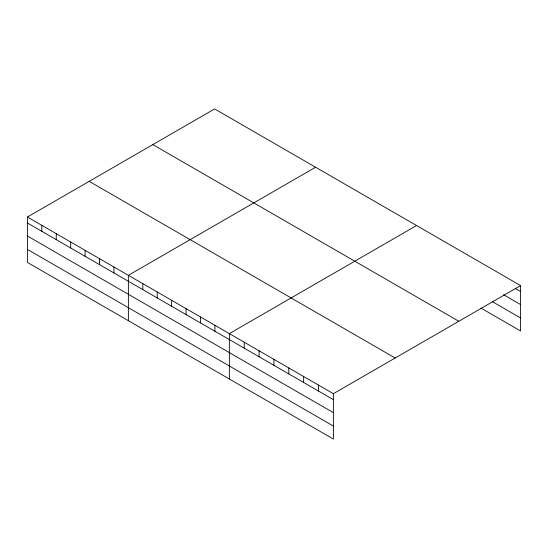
<?xml version="1.0" encoding="UTF-8"?>
<svg xmlns="http://www.w3.org/2000/svg" width="548" height="548" viewBox="0 0 548 548"><rect width="100%" height="100%" fill="white"/><g stroke="black" fill="none" stroke-linecap="round" stroke-linejoin="round"><path stroke-width="0.82" d="M27.4 217.022L333.383 393.683L333.383 439.064L27.4 262.403L27.4 217.022L214.617 108.936L520.6 285.597L520.6 330.978L480.966 308.092M315.593 167.236L128.376 275.322L128.376 320.703M416.562 225.529L229.352 333.616L229.352 378.997M333.383 393.683L520.6 285.597M515.647 288.7L520.6 291.557M503.612 294.762L520.6 304.565M492.289 301.626L520.6 317.97M152.837 144.603L458.82 321.265M89.18 181.354L395.163 358.015M27.4 222.988L333.383 399.643M27.4 235.996L333.383 412.651M27.4 249.395L333.383 426.056M318.525 385.1L318.525 391.067M303.661 376.524L303.661 382.483M288.796 367.941L288.796 373.9M273.938 359.358L273.938 365.324M259.074 350.782L259.074 356.741M244.209 342.199L244.209 348.165M214.926 325.293L214.926 331.252M200.5 316.963L200.5 322.923M186.073 308.634L186.073 314.6M171.647 300.304L171.647 306.27M157.228 291.974L157.228 297.941M142.802 283.652L142.802 289.611M113.95 266.992L113.95 272.959M99.524 258.663L99.524 264.629M85.098 250.333L85.098 256.3M70.678 242.011L70.678 247.97M56.252 233.681L56.252 239.64M41.826 225.351L41.826 231.318"/></g></svg>
